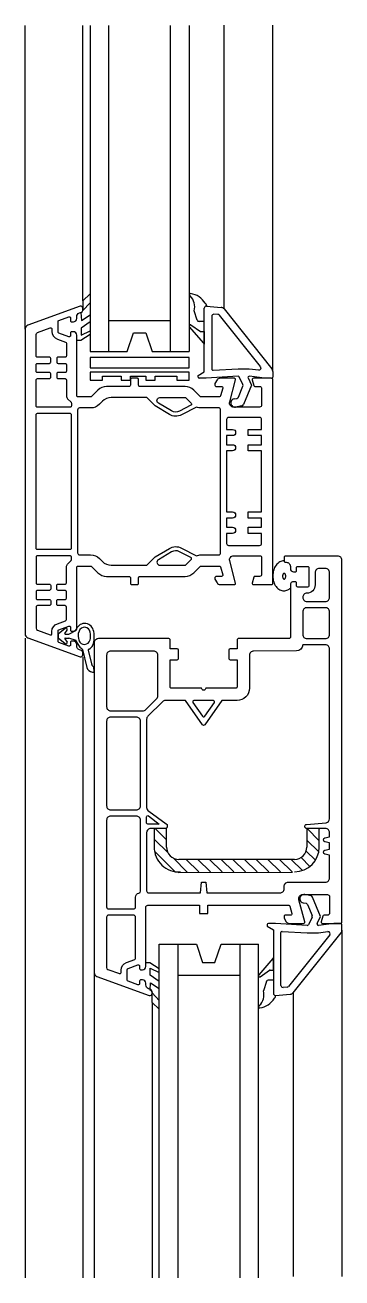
# Model space of a CAD drawing. Header units: inches. Extents: x 5 to 4439, y 354 to 1460.
# Drawn here: x 120.3 to 197, y 962.1 to 1265.6 of the extents above; entities that cross this region are included whole.
import ezdxf

# ---------------------------------------------------------------- set-up
doc = ezdxf.new("R2010")
doc.units = ezdxf.units.IN
doc.header["$MEASUREMENT"] = 0
for name, color, linetype in [('FINE', 70, 'Continuous'), ('MED', 32, 'Continuous'), ('THIN', 151, 'Continuous')]:
    doc.layers.add(name, color=color, linetype=linetype)

# ---------------------------------------------------------------- blocks, each defined once
blk = doc.blocks.new('DVSF_I_TRANSOM_OPENER')
at = {"layer": 'FINE'}
for p, q in [((15.75, 151.66), (15.75, 72.66)), ((20.25, 72.66), (20.25, 151.66)), ((35.25, 72.66), (35.25, 151.66)), ((39.75, 151.66), (39.75, 72.66)), ((14, 84.9), (15.75, 86.58)), ((13.51, 82.1), (13.63, 80.12)), ((15.75, 84.41), (14, 82.54)), ((41.69, 80.23), (40.96, 82.46)), ((15.75, 79.8), (13.55, 78.33)), ((13.63, 80.12), (15.75, 81.53)), ((20.25, 80.16), (35.25, 80.16)), ((40.18, 79.11), (42.48, 77.51)), ((43.4, 79.89), (42.16, 79.89)), ((15.75, 76.76), (13.5, 75.32)), ((13.55, 78.33), (13.55, 76.62)), ((13.55, 76.62), (15.75, 77.65)), ((24.75, 72.66), (26.25, 77.16)), ((26.25, 77.16), (29.25, 77.16)), ((29.25, 77.16), (30.75, 72.66)), ((43.29, 74.65), (39.85, 78.61)), ((42.6, 77.49), (43.4, 77.49)), ((43.4, 77.49), (43.4, 74.41)), ((13.5, 75.32), (12.5, 75.32)), ((15.75, 72.66), (24.75, 72.66)), ((30.75, 72.66), (39.75, 72.66)), ((9.72, 5.53), (8, 4.19)), ((8, 4.19), (8, 3.19)), ((9.72, 1.85), (8, 3.19)), ((9.61, 4.34), (10.16, 5.14)), ((9.61, 3.04), (10.16, 2.24)), ((9.7, 4.19), (10.6, 4.19)), ((9.7, 3.19), (10.6, 3.19)), ((10.6, 4.19), (12.28, 5.01)), ((12.36, 2.59), (10.6, 3.19)), ((13.87, 0.47), (14.96, -3.9)), ((15.28, 0.18), (16.15, -3.28)), ((16.31, -5.03), (16.7, -5.06)), ((16.7, -5.06), (16.66, -3.75)), ((31.26, -45.49), (34.62, -48.84)), ((31.53, -42.92), (34.26, -45.66)), ((68.3, -42.92), (71.26, -45.89)), ((71.13, -42.92), (71.26, -43.06)), ((31.34, -48.39), (36.35, -53.4)), ((68.11, -48.39), (70.34, -50.62)), ((68.26, -45.72), (71.15, -48.6)), ((35.85, -50.07), (39.25, -53.47)), ((39.03, -50.42), (42.07, -53.46)), ((41.86, -50.42), (44.89, -53.46)), ((44.69, -50.42), (47.72, -53.45)), ((47.52, -50.42), (50.54, -53.45)), ((50.34, -50.42), (53.36, -53.44)), ((53.17, -50.42), (56.19, -53.44)), ((56, -50.42), (59.01, -53.43)), ((58.83, -50.42), (61.83, -53.43)), ((61.66, -50.42), (64.66, -53.43)), ((64.49, -50.42), (67.17, -53.11)), ((66.86, -49.97), (69, -52.11)), ((32.5, -151.83), (32.5, -70.93)), ((32.5, -70.93), (41.5, -70.93)), ((37, -70.93), (37, -151.83)), ((41.5, -70.93), (43, -75.43)), ((46, -75.43), (47.5, -70.93)), ((47.5, -70.93), (56.5, -70.93)), ((52, -70.93), (52, -151.83)), ((56.5, -151.83), (56.5, -70.93)), ((30.25, -75.48), (29.25, -75.48)), ((32.5, -76.92), (30.25, -75.48)), ((43, -75.43), (46, -75.43)), ((60.04, -74.41), (56.6, -78.38)), ((60.15, -77.25), (60.15, -74.18)), ((30.3, -76.78), (32.5, -77.82)), ((30.3, -78.49), (30.3, -76.78)), ((32.5, -79.97), (30.3, -78.49)), ((37, -78.43), (52, -78.43)), ((56.93, -78.87), (59.23, -77.28)), ((59.35, -77.25), (60.15, -77.25)), ((30.3, -82.07), (30.38, -80.29)), ((30.38, -80.29), (32.5, -81.69)), ((58.44, -80), (57.71, -82.23)), ((60.15, -79.65), (58.91, -79.65)), ((32.5, -84.58), (30.75, -82.71)), ((30.75, -85.06), (32.5, -86.74))]:
    blk.add_line(p, q, dxfattribs=at)
for centre, radius, start, end in [((40.1, 86.36), 0.3, 89.722, 246.0171), ((37.44, 83.46), 3.66, 344.2375, 45.967), ((39.47, 81.89), 4.81, 30.2956, 82.3863), ((43.41, 83.86), 0.5, 360, 65.2077), ((40.05, 78.84), 0.3, 65.2005, 228.3681), ((42.16, 80.39), 0.5, 198.061, 270), ((42.6, 77.79), 0.3, 246.2973, 270), ((43.1, 74.41), 0.3, 0, 50.3159), ((63.13, 19.11), 2.91, 119.2723, 143.5372), ((62.69, 19.89), 2.01, 90, 119.2723), ((62.69, 19.89), 2.01, 88.2742, 90), ((64.91, 18.26), 4.91, 162.9814, 180), ((64.91, 18.26), 4.91, 180, 197.0186), ((63.82, 18.6), 3.77, 143.5372, 162.9814), ((63.65, 18.19), 1.27, 167.349, 180), ((63.21, 18.29), 0.817, 151.5468, 167.349), ((62.93, 18.44), 0.499, 127.3934, 151.5468), ((62.76, 18.67), 0.213, 90, 127.3934), ((62.76, 18.67), 0.213, 52.6066, 90), ((62.58, 18.44), 0.499, 28.4532, 52.6066), ((62.3, 18.29), 0.817, 12.651, 28.4532), ((61.86, 18.19), 1.27, 0, 12.651), ((63.82, 17.93), 3.77, 197.0186, 216.4628), ((63.13, 17.42), 2.91, 216.4628, 240.7277), ((63.65, 18.19), 1.27, 180, 192.651), ((63.21, 18.09), 0.817, 192.651, 208.4532), ((62.93, 17.94), 0.499, 208.4532, 232.6066), ((62.76, 17.71), 0.213, 232.6066, 270), ((62.76, 17.71), 0.213, 270, 307.3934), ((62.58, 17.94), 0.499, 307.3934, 331.5468), ((62.3, 18.09), 0.817, 331.5468, 347.349), ((61.86, 18.19), 1.27, 347.349, 360), ((62.25, 17.42), 2.91, 299.2723, 313.3955), ((62.69, 16.64), 2.01, 240.7277, 270), ((62.69, 16.64), 2.01, 270, 299.2723), ((14.45, 4.6), 2.16, 16.3819, 167.363), ((9.7, 4.29), 0.1, 149.5151, 270), ((9.7, 3.09), 0.1, 90, 210.4849), ((9.9, 5.29), 0.3, 329.5151, 127.9424), ((15.91, 3.72), 3.07, 157.248, 203.7196), ((14.37, 4.43), 1.39, 9.0306, 159.544), ((11.55, 3.69), 4.3, 347.1829, 12.8171), ((13.21, 3.07), 3.56, 325.7588, 6.4875), ((11.55, 3.69), 5.2, 357.6236, 16.9838), ((9.9, 2.09), 0.3, 232.0576, 30.4849), ((15.72, 3.46), 3.44, 195.7604, 235.0295), ((14.37, 3.09), 1.41, 200.0054, 345.6625), ((13.58, 0.39), 0.3, 14.0567, 55.0295), ((14.73, 2.16), 1.8, 295.4495, 335.8041), ((16.42, -3.53), 1.5, 194.0567, 266.0567), ((16.81, -3.07), 0.7, 190.2484, 257.1498), ((59.85, -74.18), 0.3, 309.6841, 360), ((56.8, -78.6), 0.3, 131.6319, 294.7995), ((59.35, -77.55), 0.3, 90, 113.7027), ((58.91, -80.15), 0.5, 90, 161.939), ((54.19, -83.22), 3.66, 314.033, 15.7625), ((56.22, -81.65), 4.81, 277.6137, 329.7044), ((56.85, -86.12), 0.3, 113.9829, 270.278)]:
    blk.add_arc(centre, radius, start, end, dxfattribs=at)
at = {"layer": 'MED'}
for p, q in [((0, 78.08), (0, 151.66)), ((14, 84.9), (14, 151.66)), ((48.19, 82.95), (48.19, 151.73)), ((60, 67.81), (60, 151.73)), ((14, 84.9), (14, 82.71)), ((0, 3.15), (0, -151.83)), ((14, -1.39), (14, -151.83)), ((76.75, -67.57), (76.75, -151.5)), ((16.75, -77.84), (16.75, -151.83)), ((30.75, -82.7), (30.75, -82.87)), ((30.75, -85.06), (30.75, -82.87)), ((64.94, -82.71), (64.94, -151.5)), ((30.75, -85.06), (30.75, -151.83))]:
    blk.add_line(p, q, dxfattribs=at)
for points in [[(27.8, 64.16, -0.414214), (27.5, 64.46), (27.5, 65.86, 0.414214), (27.2, 66.16), (25.8, 66.16, 0.414214), (25.5, 65.86), (25.5, 64.46, -0.414214), (25.2, 64.16), (19.74, 64.16, 0.198912), (17.62, 63.28), (16, 61.66), (12.8, 61.66, -0.414214), (12.5, 61.96), (12.5, 76.63, 0.414214), (11.7, 77.43), (11.3, 77.43, 0.414214), (11, 77.13), (11, 76.5, -0.520567), (10.6, 76.22), (8.2, 77.09, -0.315299), (8, 77.38), (8, 79.88, -0.315299), (8.2, 80.17), (10.6, 81.04, -0.520567), (11, 80.76), (11, 80.13, 0.414214), (11.3, 79.83), (11.7, 79.83, 0.414214), (12.5, 80.63), (12.5, 81.03, -0.315299), (13.16, 81.97), (13.67, 82.16, 0.315299), (14, 82.63), (14, 83.16, 0.520567), (13.33, 83.63), (0.66, 79.02, 0.315299), (0, 78.08), (0, 4.24, 0.315299), (0.66, 3.3), (13.33, -1.31, 0.520567), (14, -0.84), (14, -0.31, 0.315299), (13.67, 0.16), (13.16, 0.35, -0.315299), (12.5, 1.29), (12.5, 1.69, 0.414214), (11.7, 2.49), (11.3, 2.49, 0.414214), (11, 2.19), (11, 1.56, -0.520567), (10.6, 1.28), (8.2, 2.15, -0.315299), (8, 2.44), (8, 4.94, -0.315299), (8.2, 5.23), (10.6, 6.1, -0.520567), (11, 5.82), (11, 5.19, 0.414214), (11.3, 4.89), (11.7, 4.89, 0.414214), (12.5, 5.69), (12.5, 20.36, -0.414214), (12.8, 20.66), (16, 20.66), (17.62, 19.04, 0.198912), (19.74, 18.16), (25.2, 18.16, -0.414214), (25.5, 17.86), (25.5, 16.46, 0.414214), (25.8, 16.16), (27.2, 16.16, 0.414214), (27.5, 16.46), (27.5, 17.86, -0.414214), (27.8, 18.16), (38.76, 18.16, 0.198912), (40.88, 19.04), (42.5, 20.66), (47.08, 20.66, -0.339454), (47.37, 20.44), (47.87, 18.54, -0.493145), (47.58, 18.16), (46.3, 18.16, 0.414214), (46, 17.86), (46, 17.46), (46.52, 16.56, 0.267949), (47.21, 16.16), (50.71, 16.16, 0.493145), (51, 16.54), (49.56, 21.9, -0.493145), (50.53, 23.16), (56.8, 23.16, -0.414214), (57.3, 22.66), (57.3, 18.66, -0.414214), (56.8, 18.16), (55.67, 18.16, 0.339454), (55.38, 17.94), (55, 16.54, 0.493145), (55.29, 16.16), (59.7, 16.16, 0.414214), (60, 16.46), (60, 65.86, 0.414214), (59.7, 66.16), (55.29, 66.16, 0.493145), (55, 65.78), (55.38, 64.38, 0.339454), (55.67, 64.16), (56.8, 64.16, -0.414214), (57.3, 63.66), (57.3, 59.66, -0.414214), (56.8, 59.16), (50.53, 59.16, -0.493145), (49.56, 60.42), (51, 65.78, 0.493145), (50.71, 66.16), (47.21, 66.16, 0.267949), (46.52, 65.76), (46, 64.86), (46, 64.46, 0.414214), (46.3, 64.16), (47.58, 64.16, -0.493145), (47.87, 63.78), (47.37, 61.88, -0.339454), (47.08, 61.66), (42.5, 61.66), (40.88, 63.28, 0.198912), (38.76, 64.16)], [(16.75, -77.84, 0.315299), (17.41, -78.78), (30.08, -83.39, 0.520567), (30.75, -82.93), (30.75, -82.39, 0.315299), (30.42, -81.92), (29.91, -81.74, -0.315299), (29.25, -80.8), (29.25, -80.39, 0.414214), (28.45, -79.59), (28.05, -79.59, 0.414214), (27.75, -79.89), (27.75, -80.52, -0.520567), (27.35, -80.8), (24.95, -79.93, -0.315299), (24.75, -79.65), (24.75, -77.14, -0.315299), (24.95, -76.86), (27.35, -75.99, -0.520567), (27.75, -76.27), (27.75, -76.89, 0.414214), (28.05, -77.19), (28.45, -77.19, 0.414214), (29.25, -76.39), (29.25, -62.02, -0.414214), (29.75, -61.52), (39.49, -61.52), (42.25, -61.52), (42.25, -63.52), (44.25, -63.52), (44.25, -61.52), (59.25, -61.53), (63.85, -61.53, -0.339454), (64.14, -61.75), (64.62, -63.55, -0.493145), (64.33, -63.93), (63.05, -63.93, 0.414214), (62.75, -64.23), (62.75, -64.63), (63.27, -65.53, 0.267949), (63.96, -65.93), (67.46, -65.93, 0.493145), (67.75, -65.55), (66.31, -60.18, -0.493145), (67.28, -58.93), (73.25, -58.93, -0.414214), (73.75, -59.43), (73.75, -63.43, -0.414214), (73.25, -63.93), (72.42, -63.93, 0.339454), (72.13, -64.15), (71.75, -65.55, 0.493145), (72.04, -65.93), (76.45, -65.93, 0.414214), (76.75, -65.63), (76.75, -53.06), (76.75, -4.91), (76.75, 22.07, 0.414214), (75.75, 23.07), (63.05, 23.07, 0.414214), (62.75, 22.77), (62.75, 21.87, 0.414214), (63.05, 21.57), (63.25, 21.57, -0.414214), (64.25, 20.57), (64.25, 20.07, 0.414214), (65.05, 19.27), (65.45, 19.27, 0.414214), (65.75, 19.57), (65.75, 20.27, -0.414214), (66.05, 20.57), (68.45, 20.57, -0.414214), (68.75, 20.27), (68.75, 15.87, -0.414214), (68.45, 15.57), (66.05, 15.57, -0.414214), (65.75, 15.87), (65.75, 16.57, 0.414214), (65.45, 16.87), (65.05, 16.87, 0.414214), (64.25, 16.07), (64.25, 3.38, -0.414214), (63.95, 3.08), (57.95, 3.08), (57.51, 3.07), (51.65, 3.07, 0.414214), (51.35, 2.77), (51.35, 0.57), (49.65, 0.57, 0.414214), (49.35, 0.27), (49.35, -1.73, 0.414214), (49.65, -2.03), (51.35, -2.03), (51.35, -8.63, -0.414214), (51.05, -8.93), (43.75, -8.93, -1), (42.75, -8.93), (35.45, -8.93, -0.414214), (35.15, -8.63), (35.15, -2.03), (36.85, -2.03, 0.414214), (37.15, -1.73), (37.15, 0.27, 0.414214), (36.85, 0.57), (35.15, 0.57), (35.15, 2.77, 0.414214), (34.85, 3.07), (29.53, 3.07), (17.75, 3.07, 0.414214), (16.75, 2.07), (16.75, -56.01)]]:
    blk.add_lwpolyline(points, format="xyb", close=True, dxfattribs=at)
for centre, radius, start, end in [((59.7, 66.46), 0.3, 270, 360), ((12.08, 5.23), 0.3, 312.057, 327.7481), ((12.16, 2.36), 0.3, 32.2519, 47.943), ((15.57, 0.25), 0.3, 104.2206, 194.0567), ((30.08, -82.7), 0.67, 0, 70.3462)]:
    blk.add_arc(centre, radius, start, end, dxfattribs=at)
at = {"layer": 'THIN'}
for p, q in [((43.4, 67.73), (43.4, 83.13)), ((43.91, 83.86), (43.91, 83.63)), ((43.94, 83.63), (47.49, 83.32)), ((48.19, 82.95), (59.78, 68.43)), ((45.2, 81.17), (45.2, 68.39)), ((46.73, 81.62), (45.74, 81.66)), ((57.05, 68.97), (47.09, 81.43)), ((39.75, 71.16), (15.75, 71.16)), ((15.75, 71.16), (15.75, 68.66)), ((39.75, 68.66), (39.75, 71.16)), ((15.75, 68.66), (39.75, 68.66)), ((39.75, 67.66), (15.75, 67.66)), ((15.75, 67.66), (15.75, 65.66)), ((39.75, 65.66), (39.75, 67.66)), ((41.9, 66.86), (43.4, 67.73)), ((41.9, 66.46), (41.9, 66.86)), ((45.52, 68.09), (51.58, 68.46)), ((51.6, 68.46), (54.27, 68.46)), ((54.31, 68.46), (56.6, 68.16)), ((60, 67.81), (60, 66.46)), ((15.75, 65.66), (18.75, 65.66)), ((18.75, 65.66), (18.75, 66.66)), ((18.75, 66.66), (23.25, 66.66)), ((23.25, 66.66), (23.25, 65.66)), ((23.25, 65.66), (25.5, 65.66)), ((25.5, 65.66), (25.5, 66.66)), ((25.5, 66.66), (29.25, 66.66)), ((29.25, 66.66), (29.25, 65.66)), ((29.25, 65.66), (31.5, 65.66)), ((31.5, 65.66), (31.5, 66.66)), ((31.5, 66.66), (36.75, 66.66)), ((36.75, 66.66), (36.75, 65.66)), ((36.75, 65.66), (39.75, 65.66)), ((43.9, 66.16), (42.2, 66.16)), ((51.59, 66.66), (43.9, 66.16)), ((51.69, 61.58), (52.78, 64.22)), ((52.77, 64.63), (51.88, 66.49)), ((54.83, 64.48), (52.88, 59.77)), ((54.01, 66.22), (54.83, 64.48)), ((58, 66.16), (54.32, 66.64)), ((59.7, 66.16), (58, 66.16)), ((50.63, 61.16), (51.32, 61.28)), ((52.51, 59.47), (51, 59.19)), ((34.26, -42.92), (31.26, -42.92)), ((31.26, -42.92), (31.26, -47.42)), ((34.26, -47.42), (34.26, -42.92)), ((71.26, -42.92), (68.26, -42.92)), ((68.26, -42.92), (68.26, -47.42)), ((71.26, -47.42), (71.26, -42.92)), ((65.26, -50.42), (37.26, -50.42)), ((37.09, -53.59), (64.75, -53.54)), ((69.26, -59.24), (67.75, -58.96)), ((71.58, -64.24), (69.63, -59.54)), ((67.38, -60.92), (68.07, -61.05)), ((68.44, -61.35), (69.53, -63.99)), ((58.65, -66.23), (58.65, -66.63)), ((58.65, -66.63), (60.15, -67.49)), ((60.65, -65.93), (58.95, -65.93)), ((68.34, -66.42), (60.65, -65.93)), ((69.52, -64.39), (68.63, -66.25)), ((70.76, -65.98), (71.58, -64.24)), ((74.75, -65.93), (71.07, -66.41)), ((76.45, -65.93), (74.75, -65.93)), ((76.75, -67.57), (76.75, -66.23)), ((60.15, -67.49), (60.15, -82.9)), ((61.95, -80.93), (61.95, -68.15)), ((62.27, -67.85), (68.33, -68.22)), ((73.8, -68.73), (63.84, -81.2)), ((64.94, -82.71), (76.53, -68.2)), ((68.35, -68.23), (71.02, -68.23)), ((71.06, -68.22), (73.35, -67.92)), ((63.48, -81.38), (62.49, -81.43)), ((60.66, -83.63), (60.66, -83.4)), ((60.69, -83.39), (64.24, -83.08))]:
    blk.add_line(p, q, dxfattribs=at)
for points in [[(2.7, 65.76, -0.414214), (3, 66.06), (5.9, 66.06, 0.414214), (6.2, 66.36), (6.2, 67.26, 0.414214), (5.9, 67.56), (3, 67.56, -0.414214), (2.7, 67.86), (2.7, 69.46, -0.414214), (3, 69.76), (5.9, 69.76, 0.414214), (6.2, 70.06), (6.2, 70.96, 0.414214), (5.9, 71.26), (3, 71.26, -0.414214), (2.7, 71.56), (2.7, 76.75, -0.315299), (3.03, 77.22), (6.1, 78.34, -0.520567), (6.5, 78.06), (6.5, 77.52, 0.315299), (7.82, 75.64), (9.8, 74.91, -0.315299), (10, 74.63), (10, 71.56, -0.414214), (9.7, 71.26), (8, 71.26, 0.414214), (7.7, 70.96), (7.7, 70.06, 0.414214), (8, 69.76), (9.7, 69.76, -0.414214), (10, 69.46), (10, 67.86, -0.414214), (9.7, 67.56), (8, 67.56, 0.414214), (7.7, 67.26), (7.7, 66.36, 0.414214), (8, 66.06), (9.7, 66.06, -0.414214), (10, 65.76), (10, 61.9, 0.198912), (10.29, 61.19), (11.13, 60.35, -0.198912), (11.22, 60.14), (11.22, 59.46, -0.414214), (10.92, 59.16), (3, 59.16, -0.414214), (2.7, 59.46)], [(12.7, 23.86, 0.414214), (13.2, 23.36), (15.88, 23.36, -0.198912), (18, 22.48), (18.74, 21.74, 0.198912), (20.86, 20.86), (29.5, 20.86), (31.5, 22.86), (34.96, 24.93, -0.260577), (37.88, 25.02), (41.5, 23.14, -0.096329), (42.62, 23.36), (47, 23.36, 0.414214), (47.3, 23.66), (47.3, 58.66, 0.414214), (47, 58.96), (42.62, 58.96, -0.096329), (41.5, 59.18), (37.88, 57.3, -0.260577), (34.96, 57.39), (31.5, 59.46), (29.5, 61.46), (20.86, 61.46, 0.198912), (18.74, 60.58), (18, 59.84, -0.198912), (15.88, 58.96), (13.2, 58.96, 0.414214), (12.7, 58.46)], [(2.7, 56.25), (2.7, 57.36, -0.414214), (3, 57.66), (10.9, 57.66, -0.414214), (11.2, 57.36), (11.2, 56.25), (11.2, 26.07), (11.2, 24.96, -0.414214), (10.9, 24.66), (3, 24.66, -0.414214), (2.7, 24.96), (2.7, 26.07)], [(48.8, 56.16), (48.8, 53.76), (50.25, 53.76, -1), (50.25, 52.26), (48.8, 52.26), (48.8, 50.06), (50.25, 50.06, -1), (50.25, 48.56), (48.8, 48.56), (48.8, 33.76), (50.25, 33.76, -1), (50.25, 32.26), (48.8, 32.26), (48.8, 30.06), (50.25, 30.06, -1), (50.25, 28.56), (48.8, 28.56), (48.8, 26.16, 0.414214), (49.3, 25.66), (56.8, 25.66, 0.414214), (57.3, 26.16), (57.3, 28.56), (54, 28.56), (54, 30.06), (57.3, 30.06), (57.3, 32.26), (54, 32.26), (54, 33.76), (57.3, 33.76), (57.3, 48.56), (54, 48.56), (54, 50.06), (57.3, 50.06), (57.3, 52.26), (54, 52.26), (54, 53.76), (57.3, 53.76), (57.3, 56.16, 0.414214), (56.8, 56.66), (49.3, 56.66, 0.414214)], [(2.7, 16.56, 0.414214), (3, 16.26), (5.9, 16.26, -0.414214), (6.2, 15.96), (6.2, 15.06, -0.414214), (5.9, 14.76), (3, 14.76, 0.414214), (2.7, 14.46), (2.7, 12.86, 0.414214), (3, 12.56), (5.9, 12.56, -0.414214), (6.2, 12.26), (6.2, 11.36, -0.414214), (5.9, 11.06), (3, 11.06, 0.414214), (2.7, 10.76), (2.7, 5.57, 0.315299), (3.03, 5.1), (6.1, 3.98, 0.520567), (6.5, 4.26), (6.5, 4.8, -0.315299), (7.82, 6.68), (9.8, 7.41, 0.315299), (10, 7.69), (10, 10.76, 0.414214), (9.7, 11.06), (8, 11.06, -0.414214), (7.7, 11.36), (7.7, 12.26, -0.414214), (8, 12.56), (9.7, 12.56, 0.414214), (10, 12.86), (10, 14.46, 0.414214), (9.7, 14.76), (8, 14.76, -0.414214), (7.7, 15.06), (7.7, 15.96, -0.414214), (8, 16.26), (9.7, 16.26, 0.414214), (10, 16.56), (10, 20.42, -0.198912), (10.29, 21.13), (11.13, 21.97, 0.198912), (11.22, 22.18), (11.22, 22.86, 0.414214), (10.92, 23.16), (3, 23.16, 0.414214), (2.7, 22.86)], [(73.75, 19.07, 0.414214), (72.75, 20.07), (71.25, 20.07, 0.414214), (70.25, 19.07), (70.25, 16.07, -0.414214), (68.25, 14.07, 0.414214), (67.25, 13.07, 0.414214), (68.25, 12.07), (72.75, 12.07, 0.414214), (73.75, 13.07)], [(73.75, 9.57, 0.414214), (72.75, 10.57), (68.25, 10.57, 0.414214), (67.25, 9.57), (67.25, 4.07, 0.414214), (68.25, 3.07), (72.75, 3.07, 0.414214), (73.75, 4.07)], [(19.75, -13.43, 0.414214), (20.75, -14.43), (28.51, -14.43, 0.198912), (29.22, -14.13), (31.86, -11.5, 0.198912), (32.15, -10.79), (32.15, -0.93, 0.414214), (31.15, 0.07), (29.53, 0.07), (20.75, 0.07, 0.414214), (19.75, -0.93)], [(67.25, 1.57, -0.413412), (65.75, 0.08), (55.35, 0.07, 0.414214), (54.35, -0.93), (54.35, -8.93, -0.414214), (51.35, -11.93), (47.65, -11.93), (43.5, -17.83, -0.518954), (43, -17.83), (38.85, -11.93), (33.96, -11.93, 0.198912), (33.26, -12.22), (29.74, -15.73, 0.198912), (29.45, -16.44), (29.45, -37.85, 0.266737), (29.95, -38.71), (34.2, -41.78, -0.266737), (34.45, -42.21), (34.45, -42.42, -0.41424), (33.95, -42.92), (30.45, -42.92, 0.41424), (29.45, -43.92), (29.45, -58.02, 0.414214), (29.95, -58.52), (42.5, -58.52), (42.73, -55.93), (43.77, -55.93), (44, -58.53), (61.75, -58.53, 0.414214), (62.75, -57.53), (62.75, -56.93, -0.414214), (63.75, -55.93), (72.75, -55.93, 0.414214), (73.75, -54.93), (73.75, -49.43), (72.64, -49.16, -0.791288), (72.64, -48.19), (73.75, -47.93), (73.75, -46.43), (72.64, -46.16, -0.791288), (72.64, -45.19), (73.75, -44.93), (73.75, -43.93, 0.41424), (72.75, -42.93), (68.25, -42.93), (68.25, -42.93, -0.932064), (68.18, -41.93), (72.89, -41.55, 0.37361), (73.75, -40.56), (73.75, 0.57, 0.414214), (72.75, 1.57), (67.26, 1.57)], [(43, -15.74, 0.518954), (43.5, -15.74), (45.85, -12.4, 0.607684), (45.6, -11.93), (40.9, -11.93, 0.607684), (40.65, -12.4)], [(26.95, -38.43, 0.414214), (27.95, -37.43), (27.95, -16.93, 0.414214), (26.95, -15.93), (20.75, -15.93, 0.414214), (19.75, -16.93), (19.75, -37.43, 0.414214), (20.75, -38.43)], [(19.75, -56.01), (19.75, -61.92, 0.414214), (20.25, -62.42), (26.25, -62.42, 0.414214), (26.75, -61.92), (26.75, -59.57, -0.356394), (27.55, -58.59, 0.356394), (27.95, -58.1), (27.95, -56.01), (27.95, -40.93, 0.414214), (26.95, -39.93), (20.75, -39.93, 0.414214), (19.75, -40.93)], [(29.45, -41.62), (29.45, -40.1, -0.57886), (29.9, -39.85), (32.47, -41.92), (29.75, -41.92, -0.414187)], [(19.75, -76.62, 0.315299), (20.08, -77.09), (22.85, -78.1, 0.520567), (23.25, -77.82), (23.25, -77.28, -0.315299), (24.57, -75.4), (26.55, -74.68, 0.315299), (26.75, -74.4), (26.75, -64.42, 0.414214), (26.25, -63.92), (20.25, -63.92, 0.414214), (19.75, -64.42)]]:
    blk.add_lwpolyline(points, format="xyb", close=True, dxfattribs=at)
for points in [[(35.47, 58.24), (32.28, 60.16, -0.760787), (32.64, 61.46), (38.88, 61.46), (40.25, 60.09, -0.506921), (40.17, 59.62), (37.42, 58.19, -0.260577), (35.47, 58.24)], [(35.47, 24.08), (32.28, 22.16, 0.760787), (32.64, 20.86), (38.88, 20.86), (40.25, 22.23, 0.506921), (40.17, 22.7), (37.42, 24.13, 0.260577), (35.47, 24.08)]]:
    blk.add_lwpolyline(points, format="xyb", dxfattribs=at)
for centre, radius, start, end in [((43.9, 83.13), 0.5, 88.5203, 180), ((43.9, 83.13), 0.5, 85, 180), ((47.41, 82.32), 1, 38.6198, 85), ((45.7, 81.17), 0.5, 85, 180), ((46.7, 81.12), 0.5, 38.6198, 87.3304), ((45.5, 68.39), 0.3, 180, 274.2927), ((51.6, 68.16), 0.3, 90, 94.2927), ((54.27, 68.16), 0.3, 82.5496, 90), ((56.66, 68.65), 0.5, 262.5496, 38.6198), ((59, 67.81), 1, 0, 38.6198), ((42.2, 66.46), 0.3, 180, 270), ((51.61, 66.36), 0.3, 25.4867, 93.6852), ((52.32, 64.41), 0.5, 337.4867, 25.4867), ((54.28, 66.34), 0.3, 82.5496, 205.4867), ((50.81, 60.17), 1, 100.4865, 280.4868), ((51.22, 61.78), 0.5, 280.4867, 337.4867), ((52.42, 59.96), 0.5, 280.4867, 337.4867), ((37.32, -47.42), 6.05, 180, 272.7198), ((37.26, -47.42), 3, 180, 270), ((65.25, -47.41), 6.01, 270.0957, 359.9043), ((65.26, -47.42), 3, 270, 0), ((67.56, -59.94), 1, 79.5132, 259.5135), ((69.17, -59.73), 0.5, 22.5133, 79.5133), ((67.97, -61.54), 0.5, 22.5133, 79.5133), ((58.95, -66.23), 0.3, 90, 180), ((68.36, -66.12), 0.3, 266.3148, 334.5133), ((69.07, -64.18), 0.5, 334.5133, 22.5133), ((71.03, -66.11), 0.3, 154.5133, 277.4504), ((76.45, -66.23), 0.3, 0, 90), ((62.25, -68.15), 0.3, 85.7073, 180), ((68.35, -67.93), 0.3, 265.7073, 270), ((71.02, -67.93), 0.3, 270, 277.4504), ((73.41, -68.42), 0.5, 321.3802, 97.4504), ((75.75, -67.57), 1, 321.3802, 360), ((62.45, -80.93), 0.5, 180, 275), ((63.45, -80.88), 0.5, 272.6696, 321.3802), ((60.65, -82.9), 0.5, 180, 271.4797), ((60.65, -82.9), 0.5, 180, 275), ((60.16, -83.63), 0.5, 294.7923, 0), ((64.16, -82.09), 1, 275, 321.3802)]:
    blk.add_arc(centre, radius, start, end, dxfattribs=at)

msp = doc.modelspace()

# ---------------------------------------------------------------- block references
msp.add_blockref('DVSF_I_TRANSOM_OPENER', (120.27, 1113.89))

doc.saveas('drawing.dxf')
